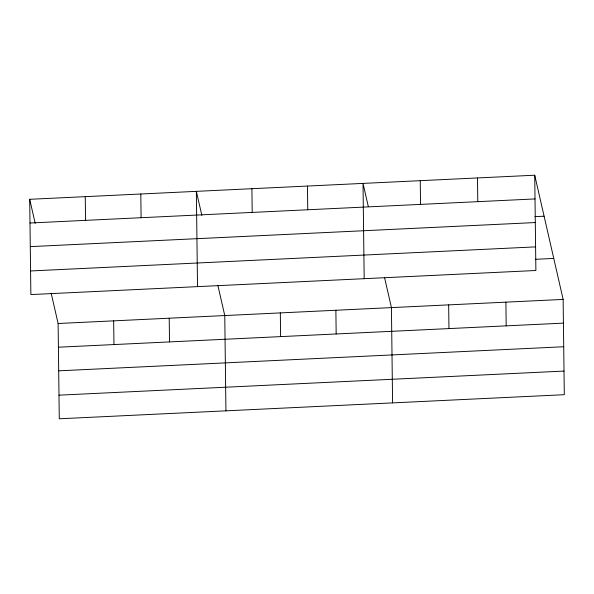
<?xml version="1.0" encoding="UTF-8"?>
<svg xmlns="http://www.w3.org/2000/svg" width="594" height="594" viewBox="0 0 594 594"><rect width="100%" height="100%" fill="white"/><g stroke="black" fill="none" stroke-linecap="round" stroke-linejoin="round"><path stroke-width="0.89" d="M534.726 175.215L535.885 270.5L30.866 294.579L29.7 199.302L534.726 175.215L563.134 299.421L564.3 394.698L59.274 418.785L58.115 323.5L51.181 293.206M29.99 223.01L535.016 198.931M534.867 216.647L544.097 216.201M30.279 246.629L535.298 222.55M30.576 270.961L535.595 246.881M535.298 259.311L553.756 258.435M58.115 323.5L563.134 299.421M58.405 347.215L563.424 323.129M58.695 370.827L563.713 346.748M58.992 395.166L564.01 371.079M368.317 206.571L363.016 183.405L364.181 278.69M384.496 277.309L391.431 307.603L392.589 402.888M201.863 215.407L196.354 191.357L197.52 286.635M217.842 285.261L224.77 315.555L225.935 410.833M29.7 199.302L35.202 223.359M505.902 302.146L506.192 325.861M477.487 177.948L477.776 201.663M448.663 304.878L448.953 328.586M420.248 180.68L420.537 204.388M335.877 310.254L336.167 333.969M307.462 186.056L307.751 209.764M280.323 312.904L280.613 336.612M251.908 188.706L252.198 212.414M169.216 318.206L169.505 341.914M140.808 194L141.097 217.716M113.662 320.849L113.951 344.565M85.254 196.651L85.543 220.367"/></g></svg>
